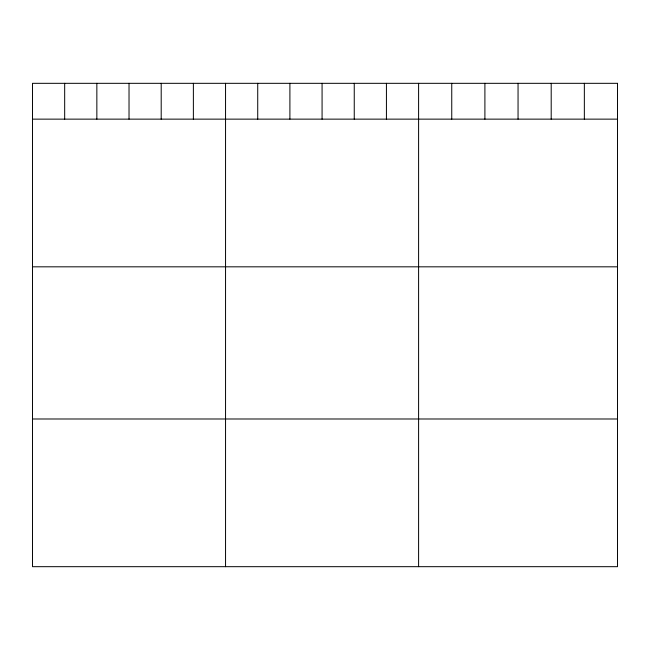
<?xml version="1.0" encoding="UTF-8"?>
<svg xmlns="http://www.w3.org/2000/svg" width="650" height="650" viewBox="0 0 650 650"><rect width="100%" height="100%" fill="white"/><g stroke="black" fill="none" stroke-linecap="round" stroke-linejoin="round"><path stroke-width="0.97" d="M32.5 119.137L617.5 119.137M32.5 266.825L617.5 266.825M32.5 418.99L617.5 418.99M584.35 83.322L584.35 119.137M551.2 83.322L551.2 119.137M518.05 83.322L518.05 119.137M484.9 83.322L484.9 119.137M451.75 83.322L451.75 119.137M418.6 83.322L418.6 566.678M386.425 83.322L386.425 119.137M354.25 83.322L354.25 119.137M322.075 83.322L322.075 119.137M289.9 83.322L289.9 119.137M257.725 83.322L257.725 119.137M225.55 83.322L225.55 566.678M193.375 83.322L193.375 119.137M161.2 83.322L161.2 119.137M129.025 83.322L129.025 119.137M96.85 83.322L96.85 119.137M64.675 83.322L64.675 119.137M617.5 83.322L32.5 83.322L32.5 566.678L617.5 566.678L617.5 83.322"/></g></svg>
